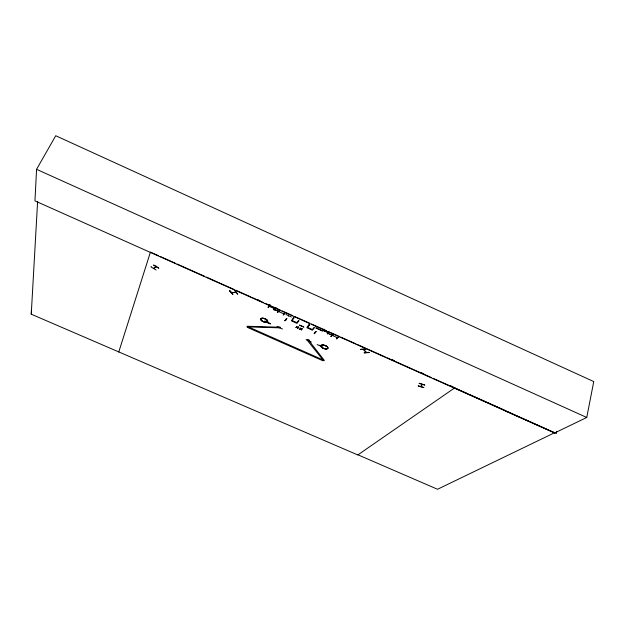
<?xml version="1.0" encoding="UTF-8"?>
<svg xmlns="http://www.w3.org/2000/svg" width="625" height="625" viewBox="0 0 625 625"><rect width="100%" height="100%" fill="white"/><g stroke="black" fill="none" stroke-linecap="round" stroke-linejoin="round"><path stroke-width="0.94" d="M237.758 294.086L234.633 290.594M454.914 387.734L357.805 454.953L31.25 314.195L31.406 310.344M36.562 169.32L34.953 200.875L554.695 432.938L586.758 417.469L593.75 381.578L55.742 135.734L36.562 169.32L586.758 417.469M368.992 352.352L364.109 352.719L368.953 352.398M364.289 352.883L369.133 352.547M31.25 314.195L37.617 201.367M421.133 385.883L420.875 386.641L422.047 384.586M267.547 322.398L267.883 322.32M279.969 327.891L279.859 327.609M288.508 316.148L288.422 315.828M554.695 432.938L505 410.75M556.766 431.602L556.367 433.484L454.625 387.93L467.898 393.859M327.234 332.992L332.773 335.367M321.297 330.359L315.828 327.883L321.258 330.43M419.172 383.367L424.875 385.086L419.211 383.273M291.398 317.023L285.945 314.477M319.789 345.594L319.953 345.078M158.742 268.102L153.555 265.008L158.75 268.102M278.859 311.43L273.289 309L278.828 311.492M423.797 387.531L418.109 385.898L423.789 387.555M118.742 352.062L150.43 252.094L158.438 255.672M332.656 335.516L332.359 334.82M332.852 335.039L332.539 335.609M328.523 332.719C329.844 332.367 323.516 331.273 323.156 330.438M328.289 332.023L327.938 332.594L328.109 332.133M316.109 331.469L314.242 333.641M316.141 331.625L314.188 333.781M309.242 340.094L308.938 340.766L308.859 340.156M315.148 332.344L315.062 332.742L314.555 332.289M280.094 327.711L280.242 327.227M308.078 340.125L307.102 340.094L323.43 360.453L323.078 360.828L247.195 327.289L247.461 326.875L279.484 327.828L278.969 327.195L246.93 326.258L324.383 360.5L308.227 339.711L307.25 339.68M309.586 324.562L307.633 327.43L312.336 329.531L314.047 327.461L314.484 327.656L312.352 330.234L306.828 327.688L309.141 324.367M298.461 327.172L298.898 327.367L297.555 327.555L298.016 328.547L297.258 327.578L295.758 327.539L297.117 327.352L296.664 326.375L297.422 327.328L298.57 326.891M294.062 317.633L292.18 320.547L296.906 322.648L298.531 320.539L298.969 320.734L296.945 323.367L291.398 320.805L293.617 317.438M286.812 318.414L285.07 320.664M286.492 319.891L285.883 319.719M278.969 327.195L279.125 326.781M280.039 327.125L279.875 327.586M279.398 309.938L277.68 312.578M264.922 321.258C275.188 325.406 268.961 324.148 265.031 321.008M247.461 326.875L247.625 326.469M229.789 290.461L232.852 294.172M421.109 386.672L422.008 384.594M306.047 339.664L311.352 342.047M317.117 344.578L322.516 346.789M277.109 326.641L282.477 329.008M264.852 321.375L270.234 323.758M156 266.852L156.188 266.078M151.242 266.531L150.977 266.898L156.117 270M270.039 305.023L268.117 307.344L269.75 304.961M268.156 307.32L269.781 304.945M269.984 305.039L268.414 307.398M269.766 306.594L269.211 306.344L269.828 306.617M279.289 310.164L277.391 312.414M274.828 308.766L274.219 308.609M274.039 309.953L275.945 307.75M275.922 307.711L274.281 310.102M283.578 313.602L284.07 313.844M284.977 312.711L283.211 315.047L285.195 312.836M284.758 320.672L286.773 318.406L284.992 320.758M153.617 268.297L156.008 266.523M153.875 268.422L156.219 266.641M365.734 349.156L360.906 349.469M360.727 349.391L365.75 349.234L360.734 349.367M229.438 290.734L232.859 294.242L229.477 290.703M322.102 331.352L324.023 329.164M330.859 336.258L333.062 334.141M332.062 335.367L332.383 334.797L332.633 335.5M327.641 333.867L329.359 332.375M327.875 334L329.344 332.336M329.828 334.547L329.836 334.242M336.656 338.844L338.859 336.797L336.633 338.82M327.719 348.5L327.703 348.5A3.672 1.617 19.3 0 1 321.719 347.391A3.672 1.617 19.3 0 1 323.742 345.18A3.672 1.617 19.3 0 1 327.695 348.5L327.742 348.383A3.672 1.617 19.3 0 0 323.781 345.055A3.672 1.617 19.3 0 0 321.758 347.266A3.672 1.617 19.3 0 0 327.734 348.375M331.094 336.344L333.078 334.227L331.125 336.414M357.93 454.805L437.539 489.266L554.758 432.648M366.609 352.555L363.406 349.391M235.531 292.328L236.18 292.477L231.312 292.406M267.562 321.789A3.688 1.641 21.4 0 1 261.703 320.742A3.68 1.641 21.4 0 1 263.352 318.359A3.68 1.641 21.4 0 1 267.555 321.797A3.68 1.641 21.4 0 1 261.703 320.75A3.688 1.641 21.4 0 1 263.352 318.352A3.688 1.641 21.4 0 1 267.562 321.789L267.656 321.719M274.766 308.844L274.25 308.641M283.992 313.93L278.531 311.477M236.094 292.477L231.391 292.547L231.766 292.422M323.117 330.297L328.523 332.836M314.555 332.391L315.117 332.617M278.586 311.391L279.039 311.578M337.109 337.492L337.594 337.727M237.695 294.156L234.812 290.594M366.383 352.523L363.273 349.469M257.328 299.492L260 300.68M391.719 359.508L394.391 360.703M421.094 372.625L423.766 373.82M450.461 385.742L453.133 386.938M160.219 256.469L175.336 263.219M177.117 264.016L204.688 276.328M206.469 277.117L234.039 289.43M235.82 290.227L250.938 296.977M252.719 297.773L263.391 302.539M265.172 303.336L280.289 310.086M282.07 310.883L292.742 315.648M294.523 316.438L309.641 323.195M311.422 323.984L326.539 330.742M328.32 331.531L338.992 336.297M340.773 337.094L355.891 343.844M357.672 344.641L385.242 356.953M387.023 357.75L431.5 377.602M433.273 378.398L453.734 387.531M469.664 394.648L504.18 410.062M332.086 335.391L337.523 337.68M293.312 318.266L293.75 318.461M308.844 325.195L309.281 325.391M269.266 306.367L274.758 308.719M331.203 334.523L332.758 335.227M275.797 310.438L276.156 310.289M421.172 386.461L421.336 386.008M303.805 327.031L299.617 325.141L303.805 327.031M301.992 328.742L300.945 328.898L300.195 327.945L300.641 328.914L299.273 329.109L300.773 329.148L301.531 330.109L301.078 329.125L302.43 328.938L301.992 328.742M321.734 347.391A3.656 1.609 19.3 0 0 327.672 348.492A3.656 1.609 19.3 0 0 323.742 345.188A3.656 1.609 19.3 0 0 321.734 347.391M261.742 320.633A3.703 1.648 21.4 0 0 267.617 321.68A3.703 1.648 21.4 0 0 263.391 318.227A3.703 1.648 21.4 0 0 261.742 320.633"/></g></svg>
